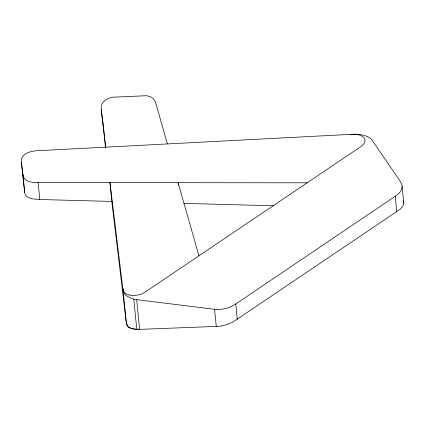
<?xml version="1.0" encoding="UTF-8"?>
<svg xmlns="http://www.w3.org/2000/svg" width="425" height="425" viewBox="0 0 425 425"><rect width="100%" height="100%" fill="white"/><g stroke="black" fill="none" stroke-linecap="round" stroke-linejoin="round"><path stroke-width="0.64" d="M102.632 120.711L105.496 147.518M138.433 329.173A14.259 9.079 -11.2 0 1 132.903 328.961L128.945 327.547A9.679 6.162 -11.2 0 1 127.367 326.065L126.294 322.463L112.189 204.94L109.974 182.617L122.984 289.76L123.293 291.417L124.408 293.675A18.828 10.891 -5.7 0 0 126.31 295.635L128.993 297.314L133.785 299.104A14.482 8.378 -5.7 0 0 136.685 299.678L215.794 309.421L221.372 309.358L226.185 308.364A25.165 14.556 -5.7 0 0 230.669 306.802L235.795 303.965L395.25 196.233C398.39 194.241 401.577 191.457 402.05 187.547A23.067 13.345 -5.7 0 0 401.774 184.381L399.898 180.832L371.811 139.788A15.603 9.026 -5.7 0 0 369.575 137.753C363.848 134.273 356.867 133.944 350.349 134.385L38.967 150.647C32.061 150.668 20.251 153.048 21.383 162.143L24.666 192.371L25.08 194.193L26.106 195.845A13.17 6.205 -2.2 0 0 27.62 197.051L30.494 198.342A12.649 5.961 -2.2 0 0 32.422 198.847L38.983 199.484L112.471 201.461M129.428 295.008A14.625 8.457 -5.7 0 0 135.469 295.439L141.01 294.35L145.021 292.182L359.205 147.698C361.728 145.95 364.932 143.894 365.033 140.484A12.468 7.209 -5.7 0 0 363.226 136.972C359.646 134.05 354.721 134.151 350.349 134.385M227.688 324.201A26.658 11.863 -14.6 0 0 229.112 323.669L230.446 323.122A21.787 9.695 -14.6 0 0 233.463 321.688L399.42 209.759A20.023 8.909 -14.6 0 0 403.415 204.691A24.283 10.811 -14.6 0 0 403.665 203.782L403.729 203.357A21.383 9.515 -14.6 0 0 403.617 201.801L403.506 201.439M129.434 295.008C126.289 294.52 122.905 292.421 122.963 288.878L126.315 323.313L126.602 324.626L127.702 326.288A19.534 8.691 -14.6 0 0 129.572 327.59L132.186 328.546L136.781 329.301A14.997 6.678 -14.6 0 0 139.634 329.364L219.072 326.31A12.978 5.775 -14.6 0 0 221.186 326.002M21.383 162.143L22.87 174.319C23.375 181.597 32.316 182.846 38.107 182.548L307.381 182.819M183.86 203.373L274.061 205.796M403.197 200.738L403.368 201.089M198.948 255.813L178.086 182.686L178.346 185.3M167.386 143.942L156.012 103.918C155.343 100.56 153.037 97.548 149.706 96.502A11.3 6.54 -5.7 0 0 146.152 95.721L115.823 97.07C108.927 96.703 99.689 101.511 101.32 109.554L102.765 124.121M126.31 322.591L127.282 325.088A10.094 4.494 -14.6 0 0 127.691 325.422M23.386 182.357L23.396 179.977A15.311 7.214 -2.2 0 1 23.614 179.329M101.32 109.554L105.772 147.162M403.75 202.948L402.103 186.453M395.25 196.233L396.78 211.645M235.795 303.965L237.32 319.361M214.577 309.283L216.282 326.485M136.685 299.678L139.634 329.364M133.785 299.104L136.781 329.301M38.107 182.548L39.791 199.511M22.87 174.319L24.666 192.371M227.673 324.185A18.934 8.426 -14.6 0 1 221.186 326.028"/></g></svg>
